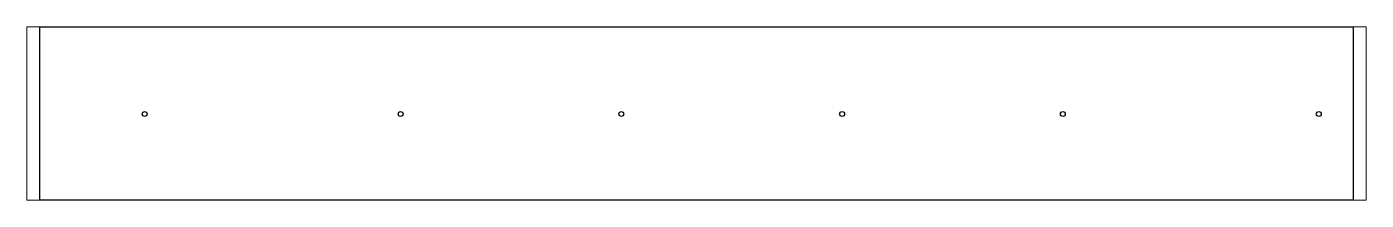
# Paper-space layout 'Layout1' of a CAD drawing. Header units: millimetres. Extents: x 0 to 257, y 81 to 114.
# The model-space entities are those that its viewports show. They can reach past a viewport. Long polylines and large blocks are cut down to what shows.
import ezdxf

# ---------------------------------------------------------------- set-up
doc = ezdxf.new("R2010")
doc.units = ezdxf.units.MM
doc.header["$LTSCALE"] = 25
doc.layers.add('3_Pezzi', color=7, linetype='Continuous')
doc.layers.add('5_Bulloni', color=7, linetype='Continuous')

# ---------------------------------------------------------------- blocks, each defined once
blk = doc.blocks.new('BL1553344775_00001')
at = {"layer": '5_Bulloni', "color": 2, "linetype": 'Continuous'}
blk.add_circle((223, -1), 5.25, dxfattribs=at)
blk = doc.blocks.new('BL1553344775_00002')
at = {"layer": '5_Bulloni', "color": 2, "linetype": 'Continuous'}
blk.add_circle((768, -1), 5.25, dxfattribs=at)
blk = doc.blocks.new('BL1553344775_00003')
at = {"layer": '5_Bulloni', "color": 2, "linetype": 'Continuous'}
blk.add_circle((1238, -1), 5.25, dxfattribs=at)
blk = doc.blocks.new('BL1553344775_00004')
at = {"layer": '5_Bulloni', "color": 2, "linetype": 'Continuous'}
blk.add_circle((1708, -1), 5.25, dxfattribs=at)
blk = doc.blocks.new('BL1553344775_00005')
at = {"layer": '5_Bulloni', "color": 2, "linetype": 'Continuous'}
blk.add_circle((2178, -1), 5.25, dxfattribs=at)
blk = doc.blocks.new('BL1553344775_00006')
at = {"layer": '5_Bulloni', "color": 2, "linetype": 'Continuous'}
blk.add_circle((2723, -1), 5.25, dxfattribs=at)

msp = doc.modelspace()

# ---------------------------------------------------------------- linework, layer by layer
at = {"layer": '3_Pezzi', "color": 3, "linetype": 'Continuous'}
for p, q in [((0, 44.8), (0, 184)), ((0, 184), (2796, 184)), ((2796, 184), (2796, 44.8)), ((0, -81.8), (0, 44.8)), ((2796, 44.8), (2796, -81.8)), ((0, -184), (0, -81.8)), ((2796, -81.8), (2796, -184)), ((2796, -184), (0, -184))]:
    msp.add_line(p, q, dxfattribs=at)

# ---------------------------------------------------------------- block references
at = {"layer": '5_Bulloni'}
for name in ['BL1553344775_00001', 'BL1553344775_00002', 'BL1553344775_00003', 'BL1553344775_00004', 'BL1553344775_00005', 'BL1553344775_00006']:
    msp.add_blockref(name, (0, 0), dxfattribs=at)

psp = doc.layouts.get("Layout1")

# ---------------------------------------------------------------- viewports
at = {"layer": '0'}
psp.add_viewport(center=(128.5, 97.5), size=(257, 33.1894), view_center_point=(1398, 0), view_height=368.3019, dxfattribs=at)

doc.saveas('drawing.dxf')
